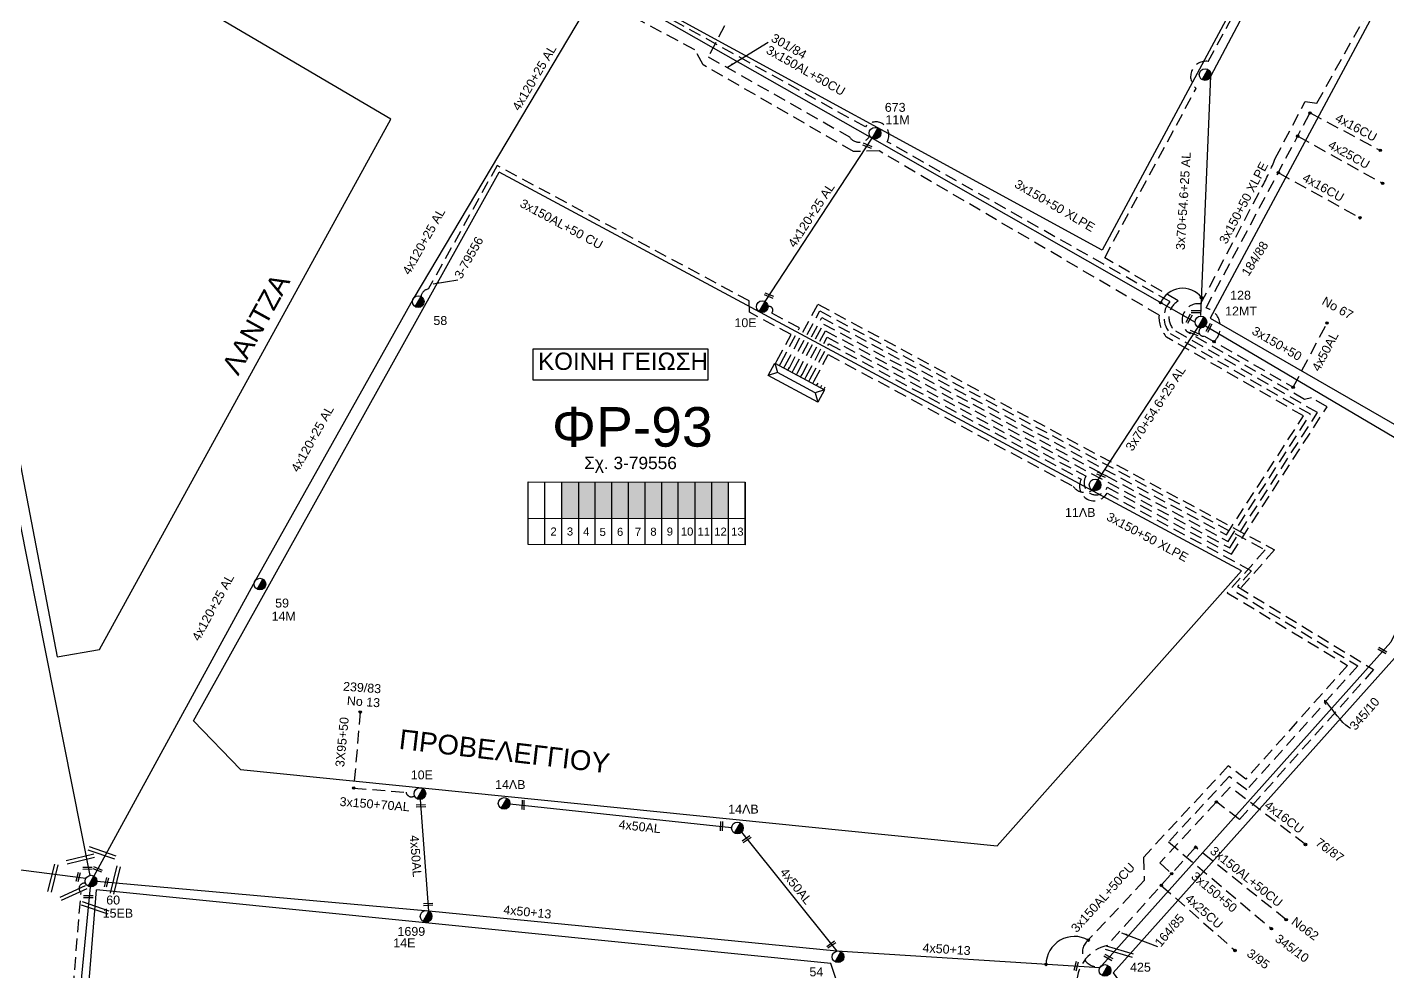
# Model space of a CAD drawing. Header units: millimetres. Extents: x 2910 to 3994, y 712 to 1224.
# Drawn here: x 3578 to 3715.6, y 1043.5 to 1139 of the extents above; entities that cross this region are included whole.
import ezdxf
from ezdxf.enums import TextEntityAlignment as Align
from ezdxf.lldxf.tags import DXFTag

# ---------------------------------------------------------------- set-up
doc = ezdxf.new("R2010")
doc.units = ezdxf.units.MM
doc.linetypes.add('DASHED', pattern=[19.05, 12.7, -6.35])
for name, color, linetype in [('3x150+50', 7, 'Continuous'), ('3x150+50 XLPE', 7, 'Continuous'), ('3x150+70AL', 7, 'Continuous'), ('3x150AL+50CU', 7, 'Continuous'), ('3x70+54.6+25 AL', 7, 'Continuous'), ('3X95+50', 7, 'Continuous'), ('4x120+25 AL', 7, 'Continuous'), ('4x16CU', 7, 'Continuous'), ('4x25CU', 7, 'Continuous'), ('4x50+13', 7, 'Continuous'), ('4x50+16AL', 7, 'Continuous'), ('4x50AL', 7, 'Continuous'), ('Pillar OTE', 7, 'Continuous'), ('text διευθύνσεων', 7, 'Continuous'), ('TEXT ΚΑΛΩΔΙΩΝ', 7, 'Continuous'), ('Άγνωστα', 7, 'Continuous'), ('Επιγραφές - Σχήματα', 7, 'Continuous'), ('Καλώδια ΧΤ   3x150AL+50CU', 7, 'Continuous'), ('Μηχανική τομή', 7, 'Continuous'), ('Στύλος ΦΜ', 7, 'Continuous'), ('Στύλος ΦΜ @ 1', 7, 'Continuous'), ('Συνδέσεις', 7, 'Continuous'), ('Τομή', 7, 'Continuous'), ('ΥΠΟΒΑΘΡΟ ΔΕΗ', 7, 'Continuous'), ('Υποσταθμός πόλεως', 7, 'Continuous'), ('Υπόβαθρο ΔΕΗ', 7, 'Continuous'), ('ΦΥΣΙΚΟ ΑΕΡΙΟ', 7, 'NATURAL_GAS_SUPPLY')]:
    doc.layers.add(name, color=color, linetype=linetype)
doc.styles.get("Standard").update_dxf_attribs({"font": 'arial.ttf'})
tags = doc.linetypes.add('NATURAL_GAS_SUPPLY', pattern='A,12.7,-5.08,["ΦΑ",Standard,S=2.54,R=0,X=-2.54,Y=-1.27],-5.08', length=22.86).pattern_tags.tags
tags[6] = DXFTag(74, 10)
doc.linetypes.add('SYN_LINE', pattern='A,0.5,-0.0001,["/\\/\\/\\/",Standard,S=0.1,R=0,X=0,Y=-0.05],-0.25', length=0.7501)
doc.dimstyles.new('ISO-25', dxfattribs={"dimtxt": 2.5, "dimasz": 2.5, "dimexe": 1.25, "dimexo": 0.625, "dimtad": 1, "dimtxsty": 'Standard', "dimcen": 2.5, "dimadec": 0, "dimazin": 0, "dimtfac": 1, "dimtmove": 0, "dimatfit": 3, "dimfxl": 1, "dimarcsym": 0})

# ---------------------------------------------------------------- blocks, each defined once
blk = doc.blocks.new('ΥΠΟΣΤΑΘΜΟΣ ΠΟΛΕΩΣ 13 ΑΝΑΧΩΡΗΣΕΩΝ')
at = {"layer": 'Υποσταθμός πόλεως', "ltscale": 40}
for p, q in [((-11.12, -2.82), (-11.12, -4)), ((-9.53, -2.82), (-9.53, -4)), ((-7.77, -2.82), (-7.77, -4)), ((-5.99, -2.82), (-5.99, -4)), ((-4.14, -2.82), (-4.14, -4)), ((-2.3, -2.82), (-2.3, -4)), ((-0.43, -2.82), (-0.43, -4)), ((1.54, -2.82), (1.54, -4)), ((3.43, -2.82), (3.43, -4)), ((5.39, -2.82), (5.39, -4)), ((7.32, -2.82), (7.32, -4)), ((9.32, -2.82), (9.32, -4)), ((11.11, -2.82), (11.11, -4))]:
    blk.add_line(p, q, dxfattribs=at)
blk.add_lwpolyline([(-11.43, 2.82), (11.43, 2.82), (11.43, -2.82), (-11.43, -2.82)], close=True, dxfattribs=at)
for points in [[(-8.62, 0), (-11.43, 2.82)], [(-11.43, -2.82), (-8.62, 0)], [(-8.62, 0), (8.62, 0)], [(8.62, 0), (11.43, 2.82)], [(11.43, -2.82), (8.62, 0)]]:
    blk.add_lwpolyline(points, dxfattribs=at)
at = {"layer": 'Υποσταθμός πόλεως', "linetype": 'SYN_LINE', "ltscale": 40, "flags": 1}
for tag, p in [('ΜΕΤΑΣΧΗΜΑΤΙΣΜΟΣ', (12.22, 1.68)), ('ΙΣΧΥΣ', (12.2, -1.11)), ('ΑΡΙΘΜΟΣ', (12.32, -3.83))]:
    blk.add_attdef(tag, p, '', height=1.8, dxfattribs=at)
blk = doc.blocks.new('ΥΠΑΡΧΩΝ ΤΣΙΜΕΝΤΕΝΙΟΣ ΣΤΥΛΟΣ')
at = {"layer": 'Στύλος ΦΜ'}
blk.add_hatch(color=7, dxfattribs=at).paths.add_polyline_path([(-1.29, -2.28, 0.574793), (2.62, 0, 0.268822), (1.3, 2.27)])
at = {"layer": 'Στύλος ΦΜ', "color": 7}
blk.add_line((-1.29, -2.28), (1.3, 2.27), dxfattribs=at)
blk.add_circle((0, 0), 2.62, dxfattribs=at)
at = {"layer": 'Στύλος ΦΜ', "flags": 4}
for tag, p in [('ΤΥΠΟΣ', (-4.91, 3.03)), ('ΑΡΙΘΜΟΣ', (-4.68, 8.05))]:
    blk.add_attdef(tag, p, '', height=4, dxfattribs=at)
blk = doc.blocks.new('_ΣΥΝΔΕΣΗ')
at = {"layer": 'Συνδέσεις', "linetype": 'SYN_LINE', "ltscale": 40}
blk.add_hatch(color=256, dxfattribs=at).paths.add_polyline_path([(0.5, -0.01, 1), (-0.5, -0.01, 1)])
at = {"layer": 'Συνδέσεις'}
blk.add_circle((0, -0.01), 0.5, dxfattribs=at)
blk = doc.blocks.new('ΜΗΧΑΝΙΚΗ ΤΟΜΗ')
at = {"layer": 'Μηχανική τομή', "ltscale": 40}
for p, q in [((-1.9, 0.8), (5.7, 0.8)), ((-1.9, -0.8), (5.7, -0.8))]:
    blk.add_line(p, q, dxfattribs=at)
blk = doc.blocks.new('ΤΟΜΗ')
at = {"layer": 'Τομή', "ltscale": 40}
for p, q in [((-5.7, 0), (17.1, 0)), ((-5.7, -2.8), (17.1, -2.8))]:
    blk.add_line(p, q, dxfattribs=at)

msp = doc.modelspace()

# ---------------------------------------------------------------- hatches: boundary and pattern name
at = {"layer": 'Καλώδια ΧΤ   3x150AL+50CU', "linetype": 'DASHED', "lineweight": -3, "ltscale": 0.2}
h = msp.add_hatch(color=62, dxfattribs=at)
h.dxf.hatch_style = 1
h.paths.add_polyline_path([(3632.07, 1089.36), (3633.79, 1089.36), (3633.79, 1093.04), (3632.07, 1093.04)])
h = msp.add_hatch(color=30, dxfattribs=at)
h.dxf.hatch_style = 1
h.paths.add_polyline_path([(3635.44, 1093.04), (3633.79, 1093.04), (3633.79, 1089.36), (3635.44, 1089.36)])
h = msp.add_hatch(color=173, dxfattribs=at)
h.dxf.hatch_style = 1
h.paths.add_polyline_path([(3635.44, 1089.36), (3637.13, 1089.36), (3637.13, 1093.04), (3635.44, 1093.04)])
h = msp.add_hatch(color=85, dxfattribs=at)
h.dxf.hatch_style = 1
h.paths.add_polyline_path([(3637.13, 1089.36), (3638.83, 1089.36), (3638.83, 1093.04), (3637.13, 1093.04)])
h = msp.add_hatch(color=6, dxfattribs=at)
h.dxf.hatch_style = 1
h.paths.add_polyline_path([(3640.5, 1089.35), (3640.5, 1093.04), (3638.83, 1093.04), (3638.83, 1089.36)])
h = msp.add_hatch(color=151, dxfattribs=at)
h.dxf.hatch_style = 1
h.paths.add_polyline_path([(3642.19, 1093.04), (3640.5, 1093.04), (3640.5, 1089.35), (3642.19, 1089.35)])
h = msp.add_hatch(color=1, dxfattribs=at)
h.dxf.hatch_style = 1
h.paths.add_polyline_path([(3643.86, 1093.04), (3642.17, 1093.04), (3642.17, 1089.35), (3643.86, 1089.35)])
h = msp.add_hatch(color=2, dxfattribs=at)
h.dxf.hatch_style = 1
h.paths.add_polyline_path([(3645.55, 1093.04), (3643.85, 1093.04), (3643.85, 1089.35), (3645.55, 1089.35)])
h = msp.add_hatch(color=5, dxfattribs=at)
h.dxf.hatch_style = 1
h.paths.add_polyline_path([(3647.24, 1093.04), (3645.55, 1093.04), (3645.55, 1089.35), (3647.24, 1089.35)])
h = msp.add_hatch(color=133, dxfattribs=at)
h.dxf.hatch_style = 1
h.paths.add_polyline_path([(3648.93, 1093.04), (3647.24, 1093.04), (3647.24, 1089.35), (3648.93, 1089.35)])

# ---------------------------------------------------------------- linework, layer by layer
at = {"layer": '3x150+50', "color": 133, "linetype": 'DASHED', "lineweight": -3, "ltscale": 0.1}
msp.add_lwpolyline([(3693.43, 1056.66), (3703.83, 1047.89)], dxfattribs=at)
at = {"layer": '3x150+50 XLPE', "color": 151, "linetype": 'DASHED', "lineweight": -3, "ltscale": 0.1}
msp.add_lwpolyline([(3655.93, 1104.14), (3658.55, 1109.01), (3699.45, 1087.04), (3707.77, 1099.88), (3693.62, 1108.03, -0.384532), (3693.55, 1111.27), (3664.98, 1127.44, 0.9329), (3662.78, 1128.93), (3637.84, 1142.75), (3637.37, 1144.98), (3646.44, 1161.67, 0.565332), (3647.79, 1164.2), (3657.46, 1180.88, 0.554271), (3659.88, 1181.59, -1.365623)], format="xyb", dxfattribs=at)
at = {"layer": '3x150+50 XLPE', "color": 1, "linetype": 'DASHED', "lineweight": -3, "ltscale": 0.1}
msp.add_lwpolyline([(3655.52, 1104.36), (3658.37, 1109.67), (3699.28, 1087.7), (3707.07, 1099.71), (3693.23, 1107.68, -0.206904), (3692.47, 1109.9), (3664.17, 1126.5), (3661.56, 1126.44), (3646.37, 1135.22), (3645.52, 1136.74), (3625.86, 1147.18), (3627.19, 1149.68), (3626.65, 1150.28)], format="xyb", dxfattribs=at)
at = {"layer": '3x150+50 XLPE', "color": 85, "linetype": 'DASHED', "lineweight": -3, "ltscale": 0.1}
msp.add_lwpolyline([(3656.78, 1103.69), (3658.92, 1107.67), (3685.09, 1093.62, 1.108835), (3687.22, 1092.5), (3699.79, 1085.73), (3709.46, 1100.64), (3707.89, 1101.55), (3707.19, 1101.37), (3695.31, 1108.22, -0.723871), (3696.67, 1111.05), (3702.96, 1123.02, 0.025897), (3704.21, 1125.73), (3707.24, 1131.5), (3708.43, 1131.34), (3718.97, 1150.19), (3732.61, 1143.24, -0.335379), (3732.97, 1142.51)], format="xyb", dxfattribs=at)
at = {"layer": '3x150+50 XLPE', "color": 30, "linetype": 'DASHED', "lineweight": -3, "ltscale": 0.1}
for points in [[(3698.02, 1107.23, 0.592652), (3697.22, 1110.63), (3707.74, 1130.35)], [(3657.59, 1103.25), (3659.02, 1105.92), (3683.78, 1092.62, 0.423773), (3685.71, 1092.23)]]:
    msp.add_lwpolyline(points, format="xyb", dxfattribs=at)
at = {"layer": '3x150+50 XLPE', "color": 62, "linetype": 'DASHED', "lineweight": -3, "ltscale": 0.1}
msp.add_lwpolyline([(3653.82, 1105.27), (3655.26, 1107.94), (3651.05, 1110.2), (3651.04, 1111.34), (3625.54, 1125.03), (3618.58, 1112.53, 0.353296), (3617.85, 1111.78)], format="xyb", dxfattribs=at)
at = {"layer": '3x150+50 XLPE', "color": 6, "linetype": 'DASHED', "lineweight": -3, "ltscale": 0.1}
msp.add_lwpolyline([(3656.37, 1103.91), (3658.74, 1108.33), (3699.62, 1086.38), (3708.48, 1100.05), (3693.97, 1108.41, -0.479997), (3694.41, 1111.34), (3686.97, 1115.71)], format="xyb", dxfattribs=at)
at = {"layer": '3x150+50 XLPE', "color": 2, "linetype": 'DASHED', "lineweight": -3, "ltscale": 0.1}
msp.add_lwpolyline([(3654.22, 1105.06), (3656.12, 1108.61), (3653.29, 1110.13, 0.814758), (3652.93, 1110.77)], format="xyb", dxfattribs=at)
at = {"layer": '3x150+50 XLPE', "color": 133, "linetype": 'DASHED', "lineweight": -3, "ltscale": 0.1}
msp.add_lwpolyline([(3654.66, 1104.82), (3657.98, 1111.01), (3704.15, 1086.17), (3700.32, 1081.87), (3712.56, 1074.45), (3701.34, 1061.91), (3699.56, 1063.26), (3693.43, 1056.66)], dxfattribs=at)
at = {"layer": '3x150+50 XLPE', "color": 5, "linetype": 'DASHED', "lineweight": -3, "ltscale": 0.1}
msp.add_lwpolyline([(3655.09, 1104.59), (3658.17, 1110.34), (3703.2, 1086.17), (3699.36, 1081.85), (3711.52, 1074.49), (3701.23, 1062.99), (3699.47, 1064.34), (3690.88, 1055.09), (3690.97, 1052.75), (3685.11, 1046.51, 0.792481), (3686.67, 1044.15)], format="xyb", dxfattribs=at)
at = {"layer": '3x150+70AL', "color": 30, "linetype": 'DASHED', "lineweight": -3, "ltscale": 0.1}
for points in [[(3696.72, 1108.62, 0.859599), (3697.06, 1107.78), (3706.03, 1102.62)], [(3577.33, 979.95, -0.787927), (3577.82, 982.98), (3583.47, 1051.54, -0.801324), (3583.93, 1052.47, -0.181847)]]:
    msp.add_lwpolyline(points, format="xyb", dxfattribs=at)
at = {"layer": '3x150+70AL', "color": 5, "linetype": 'DASHED', "lineweight": -3, "ltscale": 0.1}
msp.add_lwpolyline([(3611.04, 1062.1), (3616.33, 1061.68, 0.53031), (3617.19, 1061.3, -2.435941)], format="xyb", dxfattribs=at)
at = {"layer": '3x150AL+50CU', "color": 6, "linetype": 'DASHED', "lineweight": -3, "ltscale": 0.1}
msp.add_lwpolyline([(3686.97, 1115.71), (3696.22, 1132.82, -0.759986), (3697.44, 1135.55), (3706.97, 1153.06, -0.511505), (3706.63, 1155.11), (3705.24, 1155.8), (3705.42, 1157.48)], format="xyb", dxfattribs=at)
at = {"layer": '3x150AL+50CU', "color": 2, "linetype": 'DASHED', "lineweight": -3, "ltscale": 0.1}
msp.add_lwpolyline([(3652.05, 1145.9), (3646.89, 1136.02), (3661.16, 1127.93, 0.580033), (3663.22, 1128.04, 3.696149)], format="xyb", dxfattribs=at)
at = {"layer": '3x150AL+50CU', "color": 173, "linetype": 'DASHED', "lineweight": -3, "ltscale": 0.1}
for points in [[(3657.18, 1103.47), (3659.09, 1107.01), (3684.59, 1093.32, 0.993793), (3687.21, 1091.91), (3701.82, 1084.07), (3700.4, 1082.47), (3714.15, 1074.07), (3700.6, 1058.92), (3698.27, 1060.69), (3692.54, 1054.53), (3693.75, 1053.44)], [(3705.32, 1048.79), (3696.16, 1056.11), (3687.21, 1046.19, 0.329778), (3684.12, 1042.44), (3673.65, 1032.21)]]:
    msp.add_lwpolyline(points, format="xyb", dxfattribs=at)
at = {"layer": '3x70+54.6+25 AL', "color": 2, "linetype": 'SYN_LINE', "lineweight": -3, "ltscale": 10}
msp.add_lwpolyline([(3696.68, 1109.87), (3697.69, 1134.07), (3708.09, 1153.69)], dxfattribs=at)
at = {"layer": '3x70+54.6+25 AL', "color": 30, "linetype": 'SYN_LINE', "lineweight": -3, "ltscale": 10}
msp.add_lwpolyline([(3686.3, 1093.25), (3696.41, 1108.69)], dxfattribs=at)
at = {"layer": '3X95+50', "color": 5, "linetype": 'DASHED', "lineweight": -3, "ltscale": 0.1}
msp.add_lwpolyline([(3611.7, 1069.78), (3611.04, 1062.1)], dxfattribs=at)
at = {"layer": '4x120+25 AL', "color": 62, "linetype": 'SYN_LINE', "lineweight": -3, "ltscale": 10}
msp.add_lwpolyline([(3635.83, 1143.14), (3617.13, 1111.67), (3601.07, 1083.05), (3584.77, 1053.2)], dxfattribs=at)
at = {"layer": '4x120+25 AL', "color": 2, "linetype": 'SYN_LINE', "lineweight": -3, "ltscale": 10}
msp.add_lwpolyline([(3652.64, 1111.27), (3663.46, 1127.79)], dxfattribs=at)
at = {"layer": '4x16CU', "color": 30, "linetype": 'DASHED', "lineweight": -3, "ltscale": 0.1}
for points in [[(3707.74, 1130.35), (3714.84, 1126.56)], [(3704.52, 1124.31), (3712.77, 1119.75)]]:
    msp.add_lwpolyline(points, dxfattribs=at)
at = {"layer": '4x16CU', "color": 173, "linetype": 'DASHED', "lineweight": -3, "ltscale": 0.1}
msp.add_lwpolyline([(3707.27, 1056.4), (3699.65, 1062.19), (3698.27, 1060.69)], dxfattribs=at)
at = {"layer": '4x25CU', "color": 30, "linetype": 'DASHED', "lineweight": -3, "ltscale": 0.1}
msp.add_lwpolyline([(3706.49, 1128), (3715.07, 1123.23)], dxfattribs=at)
at = {"layer": '4x25CU', "color": 173, "linetype": 'DASHED', "lineweight": -3, "ltscale": 0.1}
msp.add_lwpolyline([(3692.69, 1052.26), (3700.15, 1045.68)], dxfattribs=at)
at = {"layer": '4x50+13', "color": 5, "linetype": 'Continuous', "lineweight": -3, "ltscale": 0.1}
msp.add_lwpolyline([(3686.47, 1043.92), (3659.89, 1045.62), (3618.65, 1049.64), (3585.07, 1052.64)], dxfattribs=at)
at = {"layer": '4x50+16AL', "color": 27, "linetype": 'Continuous', "lineweight": -3, "ltscale": 0.1}
msp.add_lwpolyline([(3548.2, 1170.3), (3552.62, 1147.7), (3572.78, 1111.5), (3584.36, 1053.27)], dxfattribs=at)
at = {"layer": '4x50+16AL', "color": 2, "linetype": 'Continuous', "lineweight": -3, "ltscale": 0.1}
msp.add_lwpolyline([(3636.77, 1142.99), (3663.46, 1127.78), (3696.11, 1109.18)], dxfattribs=at)
at = {"layer": '4x50+16AL', "color": 30, "linetype": 'Continuous', "lineweight": -3, "ltscale": 0.1}
for points in [[(3697.15, 1108.82), (3723.71, 1093.16), (3755.98, 1075.24)], [(3723.7, 1093.17), (3715.9, 1076.86), (3686.67, 1044.15)]]:
    msp.add_lwpolyline(points, dxfattribs=at)
at = {"layer": '4x50+16AL', "color": 85, "linetype": 'Continuous', "lineweight": -3, "ltscale": 0.1}
msp.add_lwpolyline([(3578.44, 981.42), (3579.61, 999.31), (3580.9, 1015.65), (3584.42, 1052.11)], dxfattribs=at)
at = {"layer": '4x50AL', "color": 30, "linetype": 'DASHED', "lineweight": -3, "ltscale": 0.1}
msp.add_lwpolyline([(3706.03, 1102.62), (3709.45, 1109.11)], dxfattribs=at)
at = {"layer": '4x50AL', "color": 151, "linetype": 'Continuous', "lineweight": -3, "ltscale": 0.1}
msp.add_lwpolyline([(3583.96, 1052.97), (3549.78, 1057.35), (3512.08, 1073.93)], dxfattribs=at)
at = {"layer": '4x50AL', "color": 5, "linetype": 'Continuous', "lineweight": -3, "ltscale": 0.1}
for points in [[(3618.65, 1049.64), (3617.78, 1060.94)], [(3626.84, 1060.52), (3649.25, 1058.12)], [(3650.25, 1057.63), (3659.89, 1045.62)]]:
    msp.add_lwpolyline(points, dxfattribs=at)
at = {"layer": 'Pillar OTE', "lineweight": -3, "ltscale": 40}
for points in [[(3628.68, 1086.72), (3628.69, 1093.04), (3650.63, 1093.03), (3650.63, 1086.7), (3628.68, 1086.72)], [(3630.35, 1086.72), (3630.35, 1093.04)], [(3632.07, 1086.72), (3632.07, 1093.04)], [(3633.79, 1086.72), (3633.79, 1093.04)], [(3635.44, 1086.72), (3635.44, 1093.04)], [(3637.13, 1086.72), (3637.13, 1093.04)], [(3638.83, 1086.71), (3638.83, 1093.04)], [(3640.5, 1086.71), (3640.5, 1093.04)], [(3642.19, 1086.71), (3642.19, 1093.04)], [(3643.86, 1086.71), (3643.86, 1093.04)], [(3645.55, 1086.71), (3645.55, 1093.04)], [(3647.24, 1086.71), (3647.24, 1093.04)], [(3648.93, 1086.7), (3648.93, 1093.04)], [(3650.63, 1086.7), (3650.63, 1093.03)], [(3628.69, 1089.37), (3650.63, 1089.34)]]:
    msp.add_lwpolyline(points, dxfattribs=at)
at = {"layer": 'TEXT ΚΑΛΩΔΙΩΝ', "color": 7, "linetype": 'Continuous', "ltscale": 0.1}
msp.add_open_spline([(3711.84, 1068.13), (3711.27, 1068.29), (3709.27, 1071.06), (3709.15, 1070.98), (3709.22, 1070.73), (3709.32, 1070.56)], degree=3, dxfattribs=at)
at = {"layer": 'Επιγραφές - Σχήματα', "color": 173, "lineweight": -3}
msp.add_lwpolyline([(3629.14, 1103.38), (3646.89, 1103.38), (3646.89, 1106.46), (3629.14, 1106.46)], close=True, dxfattribs=at)
at = {"layer": 'ΥΠΟΒΑΘΡΟ ΔΕΗ', "color": 7, "lineweight": -3, "ltscale": 0.1}
for centre, radius, start, end in [((3694.84, 1110.21), 2.41, 37.3975, 156.6698), ((3683.9, 1044.24), 2.86, 60.3846, 179.4288)]:
    msp.add_arc(centre, radius, start, end, dxfattribs=at)
at = {"layer": 'Υπόβαθρο ΔΕΗ', "linetype": 'Continuous', "lineweight": -3}
for points in [[(3658.11, 1180.83), (3707.13, 1154.48), (3686.71, 1116.49), (3637.14, 1143.54)], [(3778.06, 1115.95), (3718.43, 1148.36), (3697.62, 1109.61), (3755.82, 1076.09)], [(3778.87, 1034.88), (3777.84, 1040.1), (3759.16, 1051.05), (3744.06, 1023.43), (3730.62, 1030.3), (3746.12, 1058.45), (3716.56, 1075.56), (3687.82, 1043.43), (3725.66, 991.48)]]:
    msp.add_lwpolyline(points, close=True, dxfattribs=at)
for points in [[(3614.8, 1129.71), (3567.62, 1157.45), (3565.36, 1157.19), (3581.07, 1075.37), (3585.33, 1076.09), (3614.8, 1129.71)], [(3594.84, 1068.89), (3599.6, 1063.97), (3676.11, 1056.26), (3700.8, 1084.05), (3625.74, 1124.36)], [(3594.84, 1068.89), (3625.74, 1124.36)], [(3660.8, 1039.81), (3589.49, 971.66), (3578.95, 976.04), (3585.03, 1051.8)], [(3660.8, 1039.81), (3659.28, 1044.36), (3585.03, 1051.8)]]:
    msp.add_lwpolyline(points, dxfattribs=at)

# ---------------------------------------------------------------- block references
at = {"layer": 'Μηχανική τομή', "lineweight": -3, "xscale": 0.1249999999999999, "yscale": 0.1249999999999999, "zscale": 0.2499999999999677}
for p, rotation in [((3662.73, 1127.13), 338.2004745718809), ((3652.8, 1111.99), 338.2004745718809), ((3695.94, 1110.28), 359.7639909446066), ((3695.6, 1109.75), 242.3561827041561), ((3697.61, 1108.82), 242.3561827041561), ((3695.78, 1108.19), 338.2004745718809), ((3686.4, 1093.87), 338.2004745718809), ((3714.84, 1076.13), 330.678447193773), ((3628.15, 1060.63), 268.0648176708233), ((3617.6, 1060.3), 2.411894546586661), ((3648.21, 1058.48), 268.0648176708233), ((3650.57, 1056.82), 34.89647460289608), ((3583.88, 1054.01), 0.6781181059752686), ((3584.91, 1053.98), 338.2004745718809), ((3583.22, 1053.32), 255.3591159443263), ((3586.08, 1052.79), 255.3591159443263), ((3583.97, 1051.13), 0.6781181059752687), ((3618.34, 1050.35), 2.411894546586661), ((3659.13, 1046.15), 34.89647460289608), ((3684.14, 1044.31), 255.3591159443263), ((3687.13, 1045.12), 330.678447193773)]:
    msp.add_blockref('ΜΗΧΑΝΙΚΗ ΤΟΜΗ', p, dxfattribs=dict(at, rotation=rotation))
at = {"layer": 'Στύλος ΦΜ @ 1', "lineweight": -3, "ltscale": 40, "xscale": 0.225, "yscale": 0.225, "zscale": 0.225}
msp.add_blockref('ΥΠΑΡΧΩΝ ΤΣΙΜΕΝΤΕΝΙΟΣ ΣΤΥΛΟΣ', (3697.12, 1134.22), dxfattribs=at)
at = {"layer": 'Στύλος ΦΜ @ 1', "lineweight": -3, "ltscale": 40}
ref = msp.add_blockref('ΥΠΑΡΧΩΝ ΤΣΙΜΕΝΤΕΝΙΟΣ ΣΤΥΛΟΣ', (3663.75, 1128.3), dxfattribs=dict(at, xscale=0.225, yscale=0.225, zscale=0.225))
ref.add_attrib('ΤΥΠΟΣ', '11Μ', dxfattribs={"layer": 'Στύλος ΦΜ', "height": 0.9, "flags": 4}).set_placement((3664.8, 1128.94), align=Align.BOTTOM_LEFT)
ref.add_attrib('ΑΡΙΘΜΟΣ', '673', (3664.74, 1130.46), dxfattribs={"layer": 'Στύλος ΦΜ', "height": 0.9, "flags": 4})
ref = msp.add_blockref('ΥΠΑΡΧΩΝ ΤΣΙΜΕΝΤΕΝΙΟΣ ΣΤΥΛΟΣ', (3617.56, 1111.27), dxfattribs=dict(at, xscale=0.225, yscale=0.225, zscale=0.225))
ref.add_attrib('ΑΡΙΘΜΟΣ', '58', (3619.1, 1108.91), dxfattribs={"layer": 'Στύλος ΦΜ', "height": 0.9, "flags": 4})
ref = msp.add_blockref('ΥΠΑΡΧΩΝ ΤΣΙΜΕΝΤΕΝΙΟΣ ΣΤΥΛΟΣ', (3696.7, 1109.21), dxfattribs=dict(at, xscale=0.225, yscale=0.225, zscale=0.225))
ref.add_attrib('ΤΥΠΟΣ', '12ΜΤ', dxfattribs={"layer": 'Στύλος ΦΜ', "height": 0.9, "flags": 4}).set_placement((3699.15, 1109.6), align=Align.BOTTOM_LEFT)
ref.add_attrib('ΑΡΙΘΜΟΣ', '128', (3699.66, 1111.47), dxfattribs={"layer": 'Στύλος ΦΜ', "height": 0.9, "flags": 4})
ref = msp.add_blockref('ΥΠΑΡΧΩΝ ΤΣΙΜΕΝΤΕΝΙΟΣ ΣΤΥΛΟΣ', (3652.34, 1110.76), dxfattribs=dict(at, xscale=0.225, yscale=0.225, zscale=0.225))
ref.add_attrib('ΤΥΠΟΣ', '10Ε', dxfattribs={"layer": 'Στύλος ΦΜ', "height": 0.9, "flags": 4}).set_placement((3649.54, 1108.42), align=Align.BOTTOM_LEFT)
ref = msp.add_blockref('ΥΠΑΡΧΩΝ ΤΣΙΜΕΝΤΕΝΙΟΣ ΣΤΥΛΟΣ', (3686, 1092.74), dxfattribs=dict(at, xscale=0.225, yscale=0.225, zscale=0.225))
ref.add_attrib('ΤΥΠΟΣ', '11ΛΒ ', dxfattribs={"layer": 'Στύλος ΦΜ', "height": 0.9, "flags": 4}).set_placement((3682.96, 1089.24), align=Align.BOTTOM_LEFT)
ref = msp.add_blockref('ΥΠΑΡΧΩΝ ΤΣΙΜΕΝΤΕΝΙΟΣ ΣΤΥΛΟΣ', (3601.56, 1082.72), dxfattribs=dict(at, xscale=0.225, yscale=0.225, zscale=0.225))
ref.add_attrib('ΤΥΠΟΣ', '14Μ', dxfattribs={"layer": 'Στύλος ΦΜ', "height": 0.9, "flags": 4}).set_placement((3602.74, 1078.75), align=Align.BOTTOM_LEFT)
ref.add_attrib('ΑΡΙΘΜΟΣ', '59', (3603.1, 1080.35), dxfattribs={"layer": 'Στύλος ΦΜ', "height": 0.9, "flags": 4})
ref = msp.add_blockref('ΥΠΑΡΧΩΝ ΤΣΙΜΕΝΤΕΝΙΟΣ ΣΤΥΛΟΣ', (3617.73, 1061.53), dxfattribs=dict(at, xscale=0.225, yscale=0.225, zscale=0.225))
ref.add_attrib('ΤΥΠΟΣ', '10E', dxfattribs={"layer": 'Στύλος ΦΜ', "height": 0.9, "flags": 4}).set_placement((3616.81, 1062.71), align=Align.BOTTOM_LEFT)
ref = msp.add_blockref('ΥΠΑΡΧΩΝ ΤΣΙΜΕΝΤΕΝΙΟΣ ΣΤΥΛΟΣ', (3626.25, 1060.55), dxfattribs=dict(at, xscale=0.225, yscale=0.225, zscale=0.225))
ref.add_attrib('ΤΥΠΟΣ', '14ΛΒ ', dxfattribs={"layer": 'Στύλος ΦΜ', "height": 0.9, "flags": 4}).set_placement((3625.33, 1061.73), align=Align.BOTTOM_LEFT)
ref = msp.add_blockref('ΥΠΑΡΧΩΝ ΤΣΙΜΕΝΤΕΝΙΟΣ ΣΤΥΛΟΣ', (3649.84, 1058.06), dxfattribs=dict(at, xscale=0.225, yscale=0.225, zscale=0.225))
ref.add_attrib('ΤΥΠΟΣ', '14ΛΒ ', dxfattribs={"layer": 'Στύλος ΦΜ', "height": 0.9, "flags": 4}).set_placement((3648.91, 1059.25), align=Align.BOTTOM_LEFT)
ref = msp.add_blockref('ΥΠΑΡΧΩΝ ΤΣΙΜΕΝΤΕΝΙΟΣ ΣΤΥΛΟΣ', (3584.48, 1052.69), dxfattribs=dict(at, xscale=0.225, yscale=0.225, zscale=0.225))
ref.add_attrib('ΤΥΠΟΣ', '15ΕΒ', dxfattribs={"layer": 'Στύλος ΦΜ', "height": 0.9, "flags": 4}).set_placement((3585.66, 1048.73), align=Align.BOTTOM_LEFT)
ref.add_attrib('ΑΡΙΘΜΟΣ', '60', (3586.02, 1050.33), dxfattribs={"layer": 'Στύλος ΦΜ', "height": 0.9, "flags": 4})
ref = msp.add_blockref('ΥΠΑΡΧΩΝ ΤΣΙΜΕΝΤΕΝΙΟΣ ΣΤΥΛΟΣ', (3618.36, 1049.13), dxfattribs=dict(at, xscale=0.225, yscale=0.225, zscale=0.225))
ref.add_attrib('ΤΥΠΟΣ', '14Ε', dxfattribs={"layer": 'Στύλος ΦΜ', "height": 0.9, "flags": 4}).set_placement((3615.04, 1045.73), align=Align.BOTTOM_LEFT)
ref.add_attrib('ΑΡΙΘΜΟΣ', '1699', (3615.47, 1047.16), dxfattribs={"layer": 'Στύλος ΦΜ', "height": 0.9, "flags": 4})
ref = msp.add_blockref('ΥΠΑΡΧΩΝ ΤΣΙΜΕΝΤΕΝΙΟΣ ΣΤΥΛΟΣ', (3660.01, 1045.04), dxfattribs=dict(at, xscale=0.225, yscale=0.225, zscale=0.225))
ref.add_attrib('ΤΥΠΟΣ', '11Ε', dxfattribs={"layer": 'Στύλος ΦΜ', "height": 0.9, "flags": 4}).set_placement((3656.68, 1041.65), align=Align.BOTTOM_LEFT)
ref.add_attrib('ΑΡΙΘΜΟΣ', '54', (3657.12, 1043.07), dxfattribs={"layer": 'Στύλος ΦΜ', "height": 0.9, "flags": 4})
ref = msp.add_blockref('ΥΠΑΡΧΩΝ ΤΣΙΜΕΝΤΕΝΙΟΣ ΣΤΥΛΟΣ', (3687, 1043.66), dxfattribs=dict(at, xscale=0.225, yscale=0.225, zscale=0.225))
ref.add_attrib('ΤΥΠΟΣ', '11ΛΒ ', dxfattribs={"layer": 'Στύλος ΦΜ', "height": 0.9, "flags": 4}).set_placement((3689.63, 1041.74), align=Align.BOTTOM_LEFT)
ref.add_attrib('ΑΡΙΘΜΟΣ', '425', (3689.54, 1043.54), dxfattribs={"layer": 'Στύλος ΦΜ', "height": 0.9, "flags": 4})
at = {"layer": 'Συνδέσεις', "lineweight": -3, "xscale": 0.25, "yscale": 0.25, "zscale": 0.25}
for p in [(3707.74, 1130.35), (3706.49, 1128), (3714.84, 1126.57), (3704.52, 1124.32), (3715.07, 1123.24), (3712.78, 1119.75), (3696.76, 1111.67), (3692.63, 1111.16), (3709.45, 1109.11), (3698.02, 1107.23), (3706.03, 1102.62), (3611.7, 1069.78), (3611.04, 1062.1), (3698.27, 1060.7), (3707.27, 1056.4), (3696.16, 1056.12), (3692.69, 1052.27), (3693.75, 1053.44), (3705.32, 1048.79), (3703.83, 1047.89), (3685.32, 1046.73), (3700.15, 1045.68), (3681.04, 1044.27)]:
    msp.add_blockref('_ΣΥΝΔΕΣΗ', p, dxfattribs=at)
at = {"layer": 'Τομή', "lineweight": -3, "zscale": 0.2499999999999997}
for p, xscale, yscale, rotation in [((3584.14, 1054.9), 0.1249999999999999, 0.1249999999999999, 193.781323951757), ((3586.22, 1055.13), 0.125, 0.125, 160.8875370989568), ((3580.3, 1052.34), 0.125, 0.125, 76.01576764340123), ((3586.61, 1052.15), 0.125, 0.125, 76.01576764340123), ((3583.4, 1051.61), 0.125, 0.125, 204.702198146862), ((3585.53, 1049.57), 0.125, 0.125, 160.8875370989568), ((3687.8, 1045.96), 0.125, 0.125, 343.2919077131659)]:
    msp.add_blockref('ΤΟΜΗ', p, dxfattribs=dict(at, xscale=xscale, yscale=yscale, rotation=rotation))
at = {"layer": 'ΦΥΣΙΚΟ ΑΕΡΙΟ', "color": 1, "lineweight": -3, "ltscale": 0.1, "xscale": 0.2499999999999999, "yscale": 0.2499999999999999, "zscale": 0.2499999999999999, "rotation": 151.7639686088497}
msp.add_blockref('ΥΠΟΣΤΑΘΜΟΣ ΠΟΛΕΩΣ 13 ΑΝΑΧΩΡΗΣΕΩΝ', (3655.8, 1103.08), dxfattribs=at)

# ---------------------------------------------------------------- texts
at = {"lineweight": -3, "ltscale": 30, "char_height": 0.817, "width": 5.6286, "attachment_point": 1}
for s, insert in [('2', (3630.93, 1088.44)), ('3', (3632.59, 1088.44)), ('4', (3634.24, 1088.44)), ('5', (3635.9, 1088.4)), ('6', (3637.66, 1088.41)), ('7', (3639.47, 1088.41)), ('8', (3641.03, 1088.42)), ('9', (3642.69, 1088.44)), ('10', (3644.11, 1088.44)), ('11', (3645.8, 1088.43)), ('12', (3647.49, 1088.43)), ('13', (3649.19, 1088.43))]:
    msp.add_mtext(s, dxfattribs=dict(at, insert=insert))
at = {"layer": 'text διευθύνσεων', "color": 7, "linetype": 'Continuous', "lineweight": -3, "ltscale": 0.1}
for s, rotation, p in [('ΛΑΝΤΖΑ', 61.2056, (3601.14, 1109.01)), ('ΠΡΟΒΕΛΕΓΓΙΟΥ', 353.3267, (3626.29, 1065.82))]:
    msp.add_text(s, height=2, rotation=rotation, dxfattribs=at).set_placement(p, align=Align.MIDDLE_CENTER)
at = {"layer": 'TEXT ΚΑΛΩΔΙΩΝ', "color": 7, "linetype": 'Continuous', "lineweight": -3, "ltscale": 0.1}
for s, rotation, p in [('301/84', 330.4287, (3655.05, 1137.09)), ('4x120+25 AL', 59.2721, (3629.29, 1133.91)), ('3x150AL+50CU', 330.4287, (3656.75, 1134.63)), ('4x16CU', 331.9172, (3712.4, 1128.88)), ('4x25CU', 330.9497, (3711.68, 1126.14)), ('3x70+54.6+25 AL', 86.3765, (3694.92, 1121.45)), ('3x150+50 XLPE', 62.2723, (3701.01, 1121.26)), ('4x16CU', 331.0606, (3709.08, 1122.82)), ('4x120+25 AL', 56.7621, (3657.3, 1120.02)), ('3x150+50 XLPE', 329.5948, (3681.93, 1120.98)), ('3x150AL+50 CU', 331.764, (3632.05, 1119.12)), ('4x120+25 AL', 60.7133, (3618.12, 1117.37)), ('3-79556', 60.7133, (3622.67, 1115.72)), ('184/88', 57.6752, (3702.16, 1115.62)), ('No 67', 330.9516, (3710.53, 1110.63)), ('3x150+50 ', 329.5948, (3704.54, 1106.95)), ('4x50AL', 62.2282, (3709.26, 1106.24)), ('3x70+54.6+25 AL', 56.7642, (3692.11, 1100.48)), ('4x120+25 AL', 60.7133, (3606.86, 1097.42)), ('3x150+50 XLPE', 331.764, (3691.3, 1087.48)), ('4x120+25 AL', 61.3595, (3596.8, 1080.37)), ('239/83', 355.9215, (3611.89, 1072.26)), ('No 13', 355.9215, (3612.03, 1070.83)), ('345/10', 49.3582, (3713.24, 1069.62)), ('3X95+50', 84.5765, (3609.86, 1066.75)), ('3x150+70AL', 355.4796, (3613.16, 1060.47)), ('4x16CU', 322.7548, (3705.12, 1059.16)), ('4x50AL', 353.8922, (3639.96, 1058.21)), ('4x50AL', 274.4186, (3617.32, 1055.22)), ('76/87', 323.6328, (3709.73, 1055.83)), ('3x150AL+50CU', 321.3407, (3701.3, 1053.15)), ('4x50AL', 308.7709, (3655.77, 1052.19)), ('3x150AL+50CU', 47.9514, (3686.79, 1051.03)), ('3x150+50', 319.8497, (3698.05, 1051.59)), ('4x25CU', 318.5927, (3697.02, 1049.65)), ('4x50+13', 354.4345, (3628.6, 1049.58)), ('164/85', 49.9681, (3693.52, 1047.72)), ('No62', 323.6328, (3707.24, 1047.89)), ('345/10', 323.6328, (3705.92, 1045.9)), ('4x50+13', 356.3417, (3670.99, 1045.81)), ('3/95', 323.6328, (3702.51, 1044.83))]:
    msp.add_text(s, height=0.9, rotation=rotation, dxfattribs=at).set_placement(p, align=Align.MIDDLE_CENTER)
at = {"layer": 'Άγνωστα', "color": 7, "lineweight": -3, "insert": (3634.34, 1095.59), "char_height": 1.25, "width": 4.551914400963142e-14, "attachment_point": 1}
msp.add_mtext('Σχ. 3-79556', dxfattribs=at)
at = {"layer": 'Επιγραφές - Σχήματα', "color": 173, "lineweight": -3, "insert": (3629.68, 1106.12), "char_height": 1.75, "width": 17.5655, "attachment_point": 1}
msp.add_mtext('KOINH ΓΕΙΩΣΗ', dxfattribs=at)
at = {"layer": 'Υπόβαθρο ΔΕΗ', "lineweight": -3, "insert": (3631.08, 1100.61), "char_height": 4, "width": 84.6573, "attachment_point": 1}
msp.add_mtext('ΦΡ-93', dxfattribs=at)

# ---------------------------------------------------------------- leaders
at = {"layer": 'Επιγραφές - Σχήματα', "ltscale": 40}
for points in [[(3648.84, 1134.97), (3652.93, 1137.5)], [(3619.09, 1113.08), (3621.58, 1113.49)], [(3688.67, 1047.47), (3692.3, 1046.08)]]:
    msp.add_leader(points, dimstyle='ISO-25', override={"dimasz": 0.6, "dimtad": 0}, dxfattribs=at)

doc.saveas('drawing.dxf')
